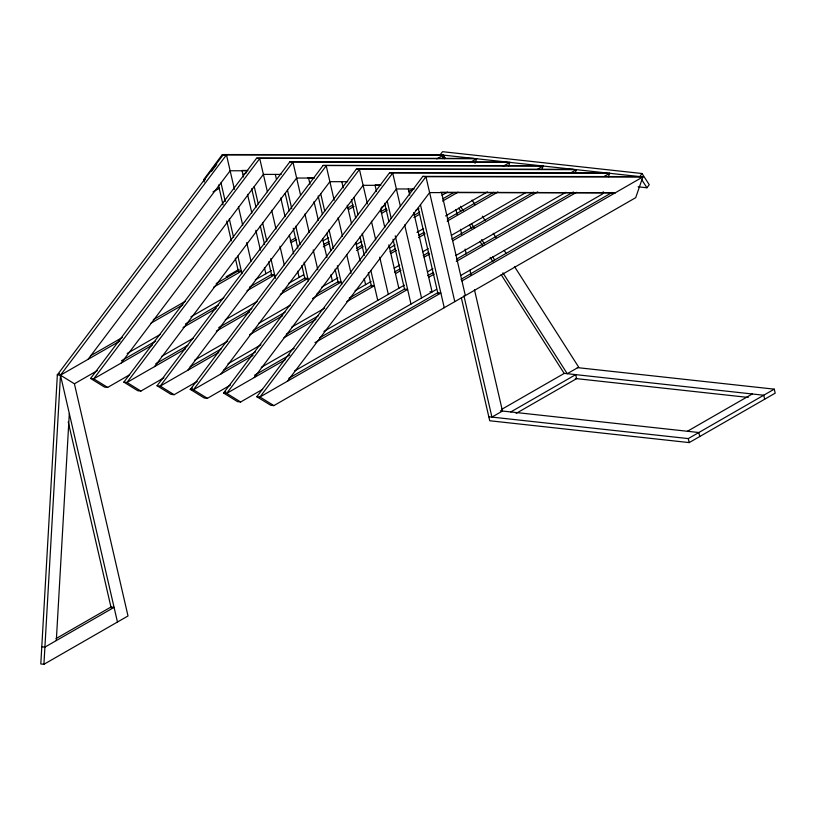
<?xml version="1.0" encoding="UTF-8"?>
<svg xmlns="http://www.w3.org/2000/svg" width="816" height="816" viewBox="0 0 816 816"><rect width="100%" height="100%" fill="white"/><g stroke="black" fill="none" stroke-linecap="round" stroke-linejoin="round"><path stroke-width="1.22" d="M57.355 374.84L40.8 663.959L43.921 664.306L128.01 615.968L74.409 383.785L60.476 375.187L57.355 374.84L223.36 154.55L440.263 154.765L642.865 176.939L635.705 197.666L273.88 405.613L270.769 405.277L256.744 396.729M43.921 664.306L60.476 375.187L226.471 154.897L443.384 155.111L445.434 158.324M56.314 640.57L69.319 413.498M442.19 158.559L443.384 155.111L444.241 158.814M475.034 163.353L476.626 158.743L256.601 158.192L90.515 378.532M508.684 165.842L509.878 162.384L289.853 161.833L123.848 382.123L126.97 382.459L140.893 391.068L163.975 377.798M541.926 169.473L543.119 166.025L323.095 165.464L157.009 385.805M575.178 173.114L576.371 169.657L356.347 169.106L190.342 389.395L204.275 398.004L207.386 398.341L230.469 385.07M603.248 191.719L602.453 194.024L460.673 275.512M608.42 176.756L609.613 173.298L389.589 172.747L223.584 393.037L237.517 401.635L240.638 401.982L262.619 389.344M204.286 182.019L203.725 179.581L221.952 155.05L224.471 155.081M211.354 171.574L216.679 164.414M638.102 186.813L646.945 187.782L649.24 184.712L642.039 173.522L639.744 176.593L422.841 176.378L256.836 396.678L259.947 397.015L273.88 405.613M88.036 359.346L230.143 170.758L247.942 170.779M121.278 362.987L263.384 174.4L281.194 174.42M154.52 366.619L296.626 178.041L314.435 178.061M187.772 370.26L329.878 181.682L347.687 181.693M221.014 373.901L363.12 185.314L380.929 185.334M254.266 377.543L396.372 188.955L414.181 188.975M287.507 381.174L429.614 192.596L615.305 192.78L440.487 192.27M212.996 191.923L219.484 188.2M243.28 174.522L246.524 172.655M239.139 269.3L226.154 276.757L227.715 276.93M57.273 374.891L59.558 373.575M90.454 355.827L122.441 337.436M153.326 319.688L185.314 301.298M216.199 283.55L238.537 270.708M290.241 240.995L295.759 237.823M347.606 208.019L353.124 204.857M60.476 375.187L120.044 340.945M150.929 323.197L182.917 304.807M213.802 287.059L241.383 271.208L238.262 270.871M291.159 242.597L296.667 239.435M348.514 209.63L354.032 206.458M436.764 158.916L443.465 155.06M74.409 383.785L97.481 370.525M127.163 353.461L160.13 334.509M190.913 316.822L223.88 297.871M255.316 279.806L271.351 270.586M323.014 240.893L328.511 237.742M381.266 207.417L385.662 204.887M408.745 191.627L413.141 189.098M121.492 360.733L155.683 341.078M185.467 323.962L218.566 304.939M249.451 287.181L271.514 274.502L274.625 274.849L247.054 290.7M323.493 244.627L329.011 241.465M380.848 211.66L386.366 208.488M152.184 345.219L93.718 378.828L90.607 378.481L104.53 387.08L107.651 387.427L129.632 374.789M183.07 327.471L216.158 308.448M323.299 246.871L328.817 243.698M381.766 213.272L387.274 210.1M470.016 162.547L476.717 158.692M161.507 356.47L193.382 338.15M225.257 319.831L257.132 301.512M288.558 283.448L303.501 274.859M356.255 244.535L361.753 241.383M415.609 210.426L418.914 208.529M441.986 195.259L447.484 192.107M155.836 363.732L187.833 345.352M218.719 327.593L251.807 308.581M282.693 290.822L304.756 278.144L307.877 278.48L280.296 294.331M356.735 248.268L362.253 245.096M414.1 215.302L419.618 212.129M442.782 198.818L453.808 192.474M185.426 348.86L126.97 382.459L292.964 162.17L300.635 195.391M216.322 331.112L249.41 312.089M356.541 250.512L363.161 246.707M413.906 217.546L419.424 214.373M442.588 201.062L458.031 192.178M503.258 166.189L509.959 162.333M194.749 360.111L227.725 341.159M258.499 323.473L290.374 305.153M321.81 287.089L337.844 277.868M389.507 248.176L395.005 245.014M416.986 232.387L423.575 228.592M445.556 215.954L487.325 191.954M190.189 366.741L221.075 348.983M253.062 330.602L285.059 312.212M317.047 293.831L338.008 281.785L341.119 282.122L312.436 298.605M389.987 251.909L395.495 248.737M418.669 235.426L424.177 232.254M447.341 218.943L493.68 192.311M218.678 352.502L160.211 386.101L157.09 385.764L171.023 394.363L174.145 394.699L197.227 381.439M249.563 334.744L282.652 315.731M390.895 253.511L396.413 250.349M418.475 237.67L425.095 233.866M447.158 221.177L497.893 192.015M537.611 169.198L543.211 165.974M228.001 363.752L260.977 344.801M291.751 327.104L324.727 308.152M355.052 290.72L371.096 281.5M394.179 268.24L399.667 265.078M422.749 251.818L428.247 248.656M451.33 235.385L526.065 192.433M190.25 389.446L192.545 388.13M223.431 370.382L255.428 351.992M286.314 334.244L318.301 315.853M349.187 298.105L371.249 285.416L374.371 285.763L346.79 301.614M394.546 272.034L400.064 268.862M423.229 255.541L428.747 252.379M451.911 239.057L533.542 192.148M253.021 355.501L193.463 389.742L190.342 389.395M283.917 337.753L315.904 319.362M395.464 273.635L400.972 270.473M424.136 257.152L429.655 253.98M452.819 240.669L537.764 191.852M569.752 173.461L576.453 169.616M261.242 367.384L294.219 348.432M323.901 331.378L404.338 285.141M427.421 271.881L432.919 268.719M456.001 255.449L565.906 192.28M223.502 393.088L225.797 391.772M254.48 375.289L289.772 355.001M319.556 337.875L404.501 289.058L407.612 289.405L314.956 342.659M427.798 275.665L433.316 272.493M456.481 259.182L573.403 191.974M285.172 359.774L226.705 393.373L223.584 393.037M428.706 277.277L434.224 274.105M456.287 261.426L576.524 192.321M604.105 176.47L609.705 173.247M294.494 371.025L436.489 289.415M288.823 378.287L437.743 292.699L440.864 293.036L259.947 397.015L425.952 176.725L642.865 176.939M461.04 279.307L612.163 192.443M461.958 280.918L642.947 176.888M56.059 638.581L110.956 607.033L114.077 607.369L44.9 647.129L41.779 646.792M501.554 409.428L564.254 373.391M510.785 411.947L575.678 374.646L576.606 378.644L516.1 413.416M687.398 431.276L752.301 393.975M488.804 416.752L688.286 438.59L774.272 389.161L775.2 393.159L689.204 442.588L489.733 420.76L461.387 297.983M256.601 158.192L473.515 158.406M289.853 161.833L506.756 162.047M323.095 165.464L540.008 165.679M356.347 169.106L573.25 169.32M242.281 170.442L247.37 170.442M389.589 172.747L606.502 172.961M307.499 177.715L313.864 177.715M375.268 184.987L380.358 184.997M642.039 173.522L442.558 151.694L440.242 154.683M223.36 154.55L226.471 154.897L234.427 189.353M422.841 176.378L425.952 176.725L454.787 301.645M221.952 155.05L223.513 155.213M203.725 179.581L205.285 179.755M430.012 291.71L432.092 291.944L413.763 212.537M577.32 367.608L774.272 389.161M575.27 378.502L748.241 397.433M500.392 410.805L698.833 432.521L699.751 436.529M140.893 391.068L137.782 390.721L123.848 382.123M240.638 401.982L226.705 393.373L392.71 173.084L400.381 206.305M207.386 398.341L193.463 389.742L359.458 169.442L367.414 203.908M174.145 394.699L160.211 386.101L326.216 165.811L334.172 200.267M107.651 387.427L93.718 378.828L259.723 158.528L267.393 191.75M641.713 179.642L646.945 187.782M472.076 200.083L474.81 204.367M482.327 216.148L485.061 220.432M493.262 233.284L495.995 237.568M504.196 250.41L506.246 253.623M514.447 266.475L578.677 367.139L567.253 373.697L502.901 272.83M460.448 206.295L463.182 210.589M471.403 223.472L474.137 227.756M481.675 239.567L484.408 243.862M492.629 256.734L494.68 259.957M458.694 208.1L460.754 211.324M469.649 225.277L471.709 228.49M479.92 241.373L482.664 245.667M490.192 257.468L492.935 261.763M501.146 274.635L564.142 373.361L763.735 395.23L764.653 399.228M688.286 438.59L689.204 442.588M455.94 209.508L457.082 214.455M460.51 229.286L461.652 234.233M465.079 249.074L466.222 254.021M469.924 270.086L471.067 275.033M474.494 289.874L502.472 411.04L491.926 417.098L463.927 295.841M441.568 192.607L465.334 295.576M420.475 204.724L444.251 307.703M418.21 208.111L437.978 293.709M408.316 188.965L409.754 195.167M404.665 224.89L421.546 298.003M387.223 201.093L391.231 218.464M395.25 235.824L410.999 304.062M384.683 203.235L388.977 221.84M392.986 239.21L404.45 288.833M375.074 185.324L376.502 191.536M380.511 208.896L384.815 227.511M388.824 244.882L398.851 288.303M371.423 221.248L375.707 239.843M379.715 257.193L388.304 294.362M353.981 197.452L357.989 214.822M362.284 233.427L366.578 252.042M370.882 270.647L377.757 300.421M351.431 199.594L355.735 218.198M360.029 236.813L364.324 255.418M368.332 272.789L371.484 286.436M341.822 181.693L343.261 187.894M347.269 205.265L351.563 223.87M355.858 242.485L360.162 261.089M364.171 278.46L365.599 284.662M338.171 217.617L342.465 236.201M346.759 254.786L351.043 273.38M320.729 193.81L324.748 211.181M329.042 229.796L333.336 248.401M337.345 265.771L341.69 284.57M318.189 195.952L322.483 214.567M326.777 233.172L330.796 250.543M335.09 269.147L338.242 282.795M308.581 178.051L310.009 184.253M314.017 201.623L318.322 220.228M322.616 238.843L326.91 257.448M330.919 274.819L332.357 281.02M304.929 213.976L309.223 232.56M313.222 249.91L317.801 269.739M287.487 190.179L291.781 208.784M295.79 226.154L300.084 244.759M304.103 262.13L308.438 280.928M285.233 193.555L289.241 210.926M293.25 228.296L297.83 248.146M301.838 265.516L304.99 279.164M275.329 174.41L276.481 179.377M280.775 197.982L285.07 216.597M289.364 235.202L293.668 253.817M297.677 271.187L299.105 277.389M271.677 210.334L275.971 228.929M279.98 246.269L284.264 264.863M254.235 186.538L258.254 203.908M262.548 222.513L266.842 241.128M270.851 258.488L275.431 278.348M251.695 188.68L255.989 207.284M260.284 225.899L264.588 244.504M268.597 261.875L271.748 275.522M242.087 170.779L243.515 176.98M247.523 194.351L251.828 212.956M255.836 230.326L260.416 250.175M264.425 267.546L265.863 273.748M238.435 206.703L242.729 225.287M246.728 242.638L251.022 261.222M220.993 182.896L225.287 201.511M229.296 218.872L233.6 237.487M237.895 256.091L241.944 273.656M218.453 185.038L223.033 204.887M226.756 221.014L231.336 240.863M235.345 258.233L238.496 271.881M60.455 375.105L117.463 622.037M68.238 421.984L111.19 608.053"/></g></svg>
